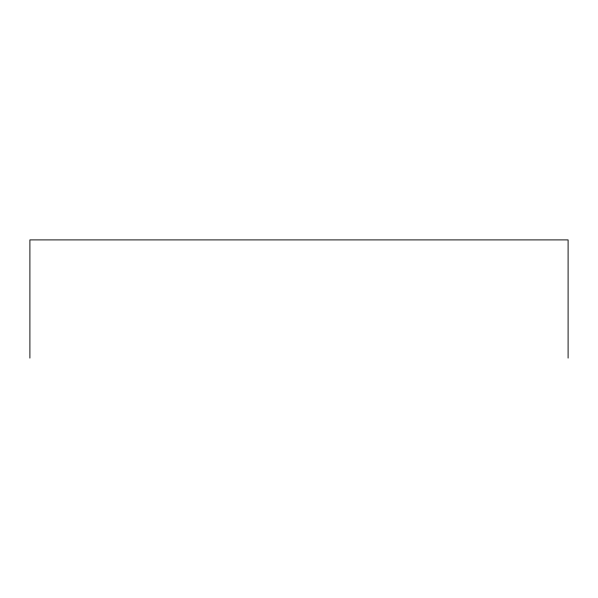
<?xml version="1.0" encoding="UTF-8"?>
<svg xmlns="http://www.w3.org/2000/svg" width="598" height="598" viewBox="0 0 598 598"><rect width="100%" height="100%" fill="white"/><g stroke="black" fill="none" stroke-linecap="round" stroke-linejoin="round"><path stroke-width="0.9" d="M568.1 358.097L568.1 239.903L29.9 239.903L29.9 358.097"/></g></svg>
